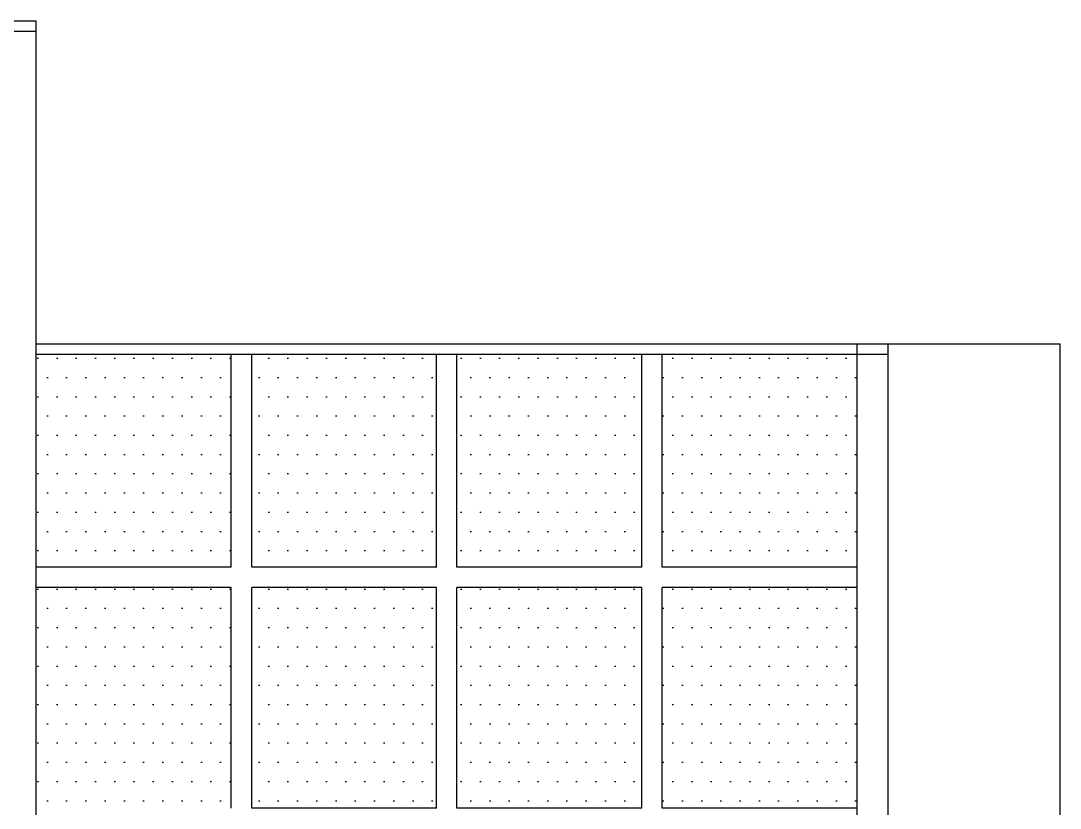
# Model space of a CAD drawing. Extents: x -206 to -86, y 71 to 127.
# Drawn here: x -123.27 to -118.21, y 94.93 to 98.77 of the extents above; entities that cross this region are included whole.
import ezdxf

# ---------------------------------------------------------------- set-up
doc = ezdxf.new("R2010")
doc.units = 0
doc.header["$MEASUREMENT"] = 0
for name, color, linetype in [('ALVENARIA1', 44, 'CONTINUOUS'), ('ALVENARIA2', 9, 'CONTINUOUS'), ('HATCH', 30, 'CONTINUOUS'), ('JAPOR', 142, 'CONTINUOUS')]:
    doc.layers.add(name, color=color, linetype=linetype)

msp = doc.modelspace()

# ---------------------------------------------------------------- hatches: boundary and pattern name
at = {"layer": 'HATCH'}
h = msp.add_hatch(dxfattribs=at)
h.set_pattern_fill('DOTS', color=256, scale=1.5, style=0)
h.paths.add_polyline_path([(-122.2452, 97.1446), (-123.1952, 97.1446), (-123.1952, 96.1071), (-122.2452, 96.1071)])
h.paths.add_polyline_path([(-121.2452, 97.1446), (-122.1452, 97.1446), (-122.1452, 96.1071), (-121.2452, 96.1071)])
h.paths.add_polyline_path([(-120.2452, 96.1071), (-120.2452, 97.1446), (-121.1452, 97.1446), (-121.1452, 96.1071)])
h.paths.add_polyline_path([(-120.1452, 96.1071), (-119.1952, 96.1071), (-119.1952, 97.1446), (-120.1452, 97.1446)])
h.paths.add_polyline_path([(-120.1452, 94.9321), (-119.1952, 94.9321), (-119.1952, 96.0071), (-120.1452, 96.0071)])
h.paths.add_polyline_path([(-120.1452, 94.8321), (-120.1452, 93.7571), (-119.1952, 93.7571), (-119.1952, 94.8321)])
h.paths.add_polyline_path([(-120.1452, 93.6571), (-120.1452, 92.6696), (-119.1952, 92.6696), (-119.1952, 93.6571)])
h.paths.add_polyline_path([(-121.1452, 92.6696), (-120.2452, 92.6696), (-120.2452, 93.6571), (-121.1452, 93.6571)])
h.paths.add_polyline_path([(-121.1452, 93.7571), (-120.2452, 93.7571), (-120.2452, 94.8321), (-121.1452, 94.8321)])
h.paths.add_polyline_path([(-121.1452, 96.0071), (-121.1452, 94.9321), (-120.2452, 94.9321), (-120.2452, 96.0071)])
h.paths.add_polyline_path([(-122.1452, 94.9321), (-121.2452, 94.9321), (-121.2452, 96.0071), (-122.1452, 96.0071)])
h.paths.add_polyline_path([(-122.1452, 93.7571), (-121.2452, 93.7571), (-121.2452, 94.8321), (-122.1452, 94.8321)])
h.paths.add_polyline_path([(-122.1452, 92.6696), (-121.2452, 92.6696), (-121.2452, 93.6571), (-122.1452, 93.6571)])
h.paths.add_polyline_path([(-122.2452, 93.6571), (-123.1952, 93.6571), (-123.1952, 92.6696), (-122.2452, 92.6696)])
h.paths.add_polyline_path([(-122.2452, 94.8321), (-123.1952, 94.8321), (-123.1952, 93.7571), (-122.2452, 93.7571)])
h.paths.add_polyline_path([(-122.2452, 96.0071), (-123.1952, 96.0071), (-123.1952, 94.9321), (-122.2452, 94.9321)])

# ---------------------------------------------------------------- linework, layer by layer
at = {"layer": 'ALVENARIA1'}
for p, q in [((-129.7452, 98.7196), (-123.1952, 98.7196)), ((-123.1952, 97.1946), (-119.1952, 97.1946)), ((-123.1952, 97.1446), (-119.0452, 97.1446))]:
    msp.add_line(p, q, dxfattribs=at)
at = {"layer": 'ALVENARIA2'}
for p, q in [((-123.3452, 98.7696), (-123.1952, 98.7696)), ((-123.1952, 92.6696), (-123.1952, 98.7696)), ((-119.1952, 92.6696), (-119.1952, 97.1946)), ((-119.1952, 97.1946), (-119.0452, 97.1946)), ((-119.0452, 92.6696), (-119.0452, 97.1946)), ((-119.0452, 97.1946), (-118.2064, 97.1946)), ((-118.2064, 92.6696), (-118.2064, 97.1946))]:
    msp.add_line(p, q, dxfattribs=at)
at = {"layer": 'HATCH'}
for p, q in [((-122.2452, 96.1071), (-122.2452, 97.1446)), ((-122.1452, 96.1071), (-122.1452, 97.1446)), ((-121.2452, 96.1071), (-121.2452, 97.1446)), ((-121.1452, 96.1071), (-121.1452, 97.1446)), ((-120.2452, 96.1071), (-120.2452, 97.1446)), ((-120.1452, 96.1071), (-120.1452, 97.1446)), ((-122.2452, 96.1071), (-123.1952, 96.1071)), ((-121.2452, 96.1071), (-122.1452, 96.1071)), ((-120.2452, 96.1071), (-121.1452, 96.1071)), ((-119.1952, 96.1071), (-120.1452, 96.1071)), ((-122.2452, 96.0071), (-123.1952, 96.0071)), ((-122.2452, 94.9321), (-122.2452, 96.0071)), ((-122.1452, 94.9321), (-122.1452, 96.0071)), ((-121.2452, 96.0071), (-122.1452, 96.0071)), ((-121.2452, 94.9321), (-121.2452, 96.0071)), ((-121.1452, 94.9321), (-121.1452, 96.0071)), ((-120.2452, 96.0071), (-121.1452, 96.0071)), ((-120.2452, 94.9321), (-120.2452, 96.0071)), ((-120.1452, 94.9321), (-120.1452, 96.0071)), ((-119.1952, 96.0071), (-120.1452, 96.0071)), ((-121.2452, 94.9321), (-122.1452, 94.9321)), ((-120.2452, 94.9321), (-121.1452, 94.9321)), ((-119.1952, 94.9321), (-120.1452, 94.9321))]:
    msp.add_line(p, q, dxfattribs=at)
at = {"layer": 'JAPOR', "linetype": 'ByBlock'}
for p, q in [((-123.3452, 98.7696), (-123.1952, 98.7696)), ((-119.1952, 97.1946), (-119.0452, 97.1946))]:
    msp.add_line(p, q, dxfattribs=at)

doc.saveas('drawing.dxf')
